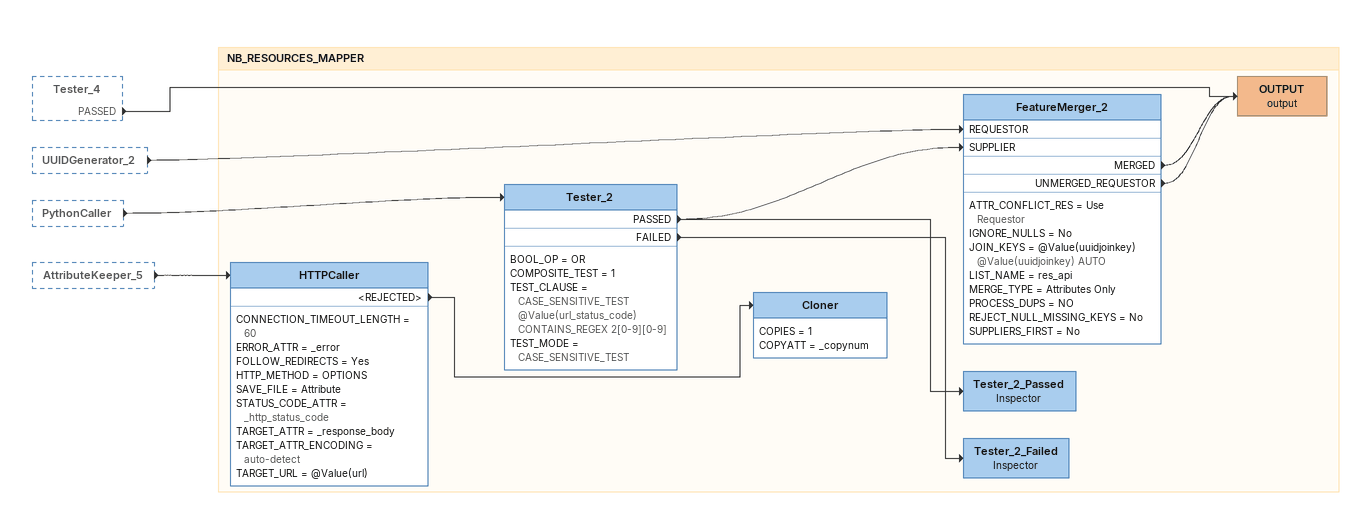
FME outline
Tester_4 [outside]
    PASSED -> OUTPUT (output)
UUIDGenerator_2 [outside]
    -> FeatureMerger_2 [REQUESTOR]
PythonCaller [outside]
    -> Tester_2
AttributeKeeper_5 [outside]
    -> HTTPCaller

Bookmark: NB_RESOURCES_MAPPER
Tester_2
    BOOL_OP = OR
    COMPOSITE_TEST = 1
    TEST_CLAUSE = CASE_SENSITIVE_TEST @Value(url_status_code) CONTAINS_REGEX 2[0-9][0-9]
    TEST_MODE = CASE_SENSITIVE_TEST
    PASSED -> Tester_2_Passed
    PASSED -> FeatureMerger_2 [SUPPLIER]
    FAILED -> Tester_2_Failed
FeatureMerger_2
    ATTR_CONFLICT_RES = Use Requestor
    IGNORE_NULLS = No
    JOIN_KEYS = @Value(uuidjoinkey) @Value(uuidjoinkey) AUTO
    LIST_NAME = res_api
    MERGE_TYPE = Attributes Only
    PROCESS_DUPS = NO
    REJECT_NULL_MISSING_KEYS = No
    SUPPLIERS_FIRST = No
    MERGED -> OUTPUT (output)
    UNMERGED_REQUESTOR -> OUTPUT (output)
OUTPUT (output)
Tester_2_Passed: Inspector
Tester_2_Failed: Inspector
HTTPCaller
    CONNECTION_TIMEOUT_LENGTH = 60
    ERROR_ATTR = _error
    FOLLOW_REDIRECTS = Yes
    HTTP_METHOD = OPTIONS
    SAVE_FILE = Attribute
    STATUS_CODE_ATTR = _http_status_code
    TARGET_ATTR = _response_body
    TARGET_ATTR_ENCODING = auto-detect
    TARGET_URL = @Value(url)
    <REJECTED> -> Cloner
Cloner
    COPIES = 1
    COPYATT = _copynum
